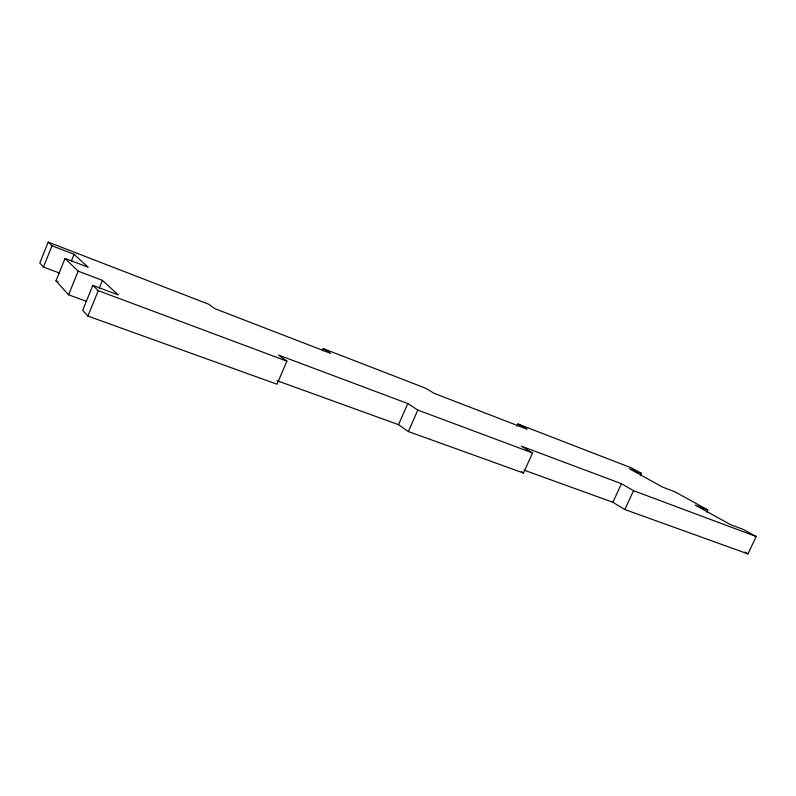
<?xml version="1.0" encoding="UTF-8"?>
<svg xmlns="http://www.w3.org/2000/svg" width="796" height="796" viewBox="0 0 796 796"><rect width="100%" height="100%" fill="white"/><g stroke="black" fill="none" stroke-linecap="round" stroke-linejoin="round"><path stroke-width="1.19" d="M322.34 350.877L323.315 348.608L330.648 353.384L214.791 308.639L208.791 304.271L48.208 242.103L39.8 263.028L43.442 267.048L59.74 273.157M43.442 267.048L51.999 245.785L48.208 242.103M85.968 301.167L68.595 294.799L55.969 280.859L65.033 258.421L88.197 267.287L74.068 254.302L51.999 245.785M71.381 260.949L74.068 254.302M68.595 294.799L78.177 271.167L65.033 258.421M78.177 271.167L102.445 280.371L118.286 294.928L92.834 285.376L82.675 310.311L87.908 316.082L277.038 384.229L286.888 361.145L278.51 355.046L407.791 403.552L417.83 410.079L532.554 452.954L523.489 473.023L408.378 431.551L398.517 424.666L277.028 380.687M87.908 316.082L98.276 290.659L92.834 285.376M99.271 288.152L102.445 280.371M398.517 424.666L407.791 403.552M408.378 431.551L417.83 410.079M517.052 426.159L518.027 423.989L631.497 467.919L641.437 473.391L640.422 475.57M706.788 512.117L707.823 509.908L695.246 505.142L730.519 524.634L743.295 529.43L756.2 536.534L747.951 553.897L624.83 509.53L612.88 502.286L621.437 483.709L521.32 446.148L532.554 452.954M624.83 509.53L633.546 490.694L621.437 483.709M524.086 470.137L612.88 502.286M55.969 280.859L58.287 281.724M98.276 290.659L286.888 361.145M633.546 490.694L756.2 536.534M641.437 473.391L629.328 468.705L662.62 487.112L674.968 491.838L707.823 509.908M323.315 348.608L425.79 388.279L434.148 393.343L527.171 429.263L518.027 423.989M744.758 552.066L747.951 553.897M521.47 471.73L523.489 473.023"/></g></svg>
